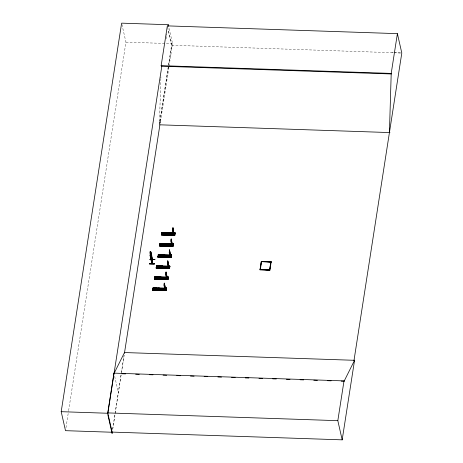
<?xml version="1.0" encoding="UTF-8"?>
<svg xmlns="http://www.w3.org/2000/svg" width="463" height="463" viewBox="0 0 463 463"><rect width="100%" height="100%" fill="white"/><g stroke="black" fill="none" stroke-linecap="round" stroke-linejoin="round"><path stroke-width="0.35" stroke-dasharray="2.31 1.74" d="M159.394 124.084L159.463 121.937M159.486 121.225L160.858 79.063M160.881 78.351L160.927 76.922M112.746 429.253L121.341 373.143M121.445 372.431L124.061 355.387M159.914 121.248L168.399 65.844M168.509 65.138L171.553 45.247L167.907 29.215M65.954 427.812L68.512 411.387M68.622 410.675L125.942 42.133L121.786 23.85M166.084 38.788L166.524 35.975M166.634 35.275L166.854 33.868M159.92 121.248L168.538 65.85M168.648 65.138L171.744 45.252L167.496 26.57M112.602 429.404L124.125 355.312M160.47 121.607L168.92 67.291M169.03 66.574L172.583 43.707L168.752 26.831M125.942 42.133L172.583 43.707M171.744 45.252L401.08 52.99M391.802 52.626L393.232 52.678M393.949 52.707L401.085 52.99M114.662 376.28L118.343 392.474M159.804 121.954L159.48 124.084L159.81 121.954"/><path stroke-width="0.69" d="M169.614 266.624C169.284 265.895 169.406 267.429 169.58 265.988C169.834 268.893 169.279 265.507 169.059 266.584C168.839 268.129 167.305 254.627 167.78 264.315M170.477 255.327L170.679 255.57L169.522 249.927M172.954 227.842L173.972 233.52L174.279 233.178M164.319 283.211L164.162 285.816L165.193 289.745L165.494 288.368L164.596 284.421L165.389 288.362L165.528 288.692L165.986 288.397L166.003 288.75L166.148 288.073L166.246 289.537L166.026 288.38M166.124 288.594L166.009 288.669M168.897 266.399L168.625 267.66L167.756 264.286L168.729 267.66M169.47 266.428L169.62 266.3M170.546 255.292L170.343 256.618L170.644 255.24L169.446 249.951M171.275 255.518L171.183 254.945L171.397 256.409L171.258 255.518M172.832 244.505L173.017 243.903L173.116 245.367L173.11 244.412M172.861 244.406L172.641 244.256M174.759 233.306L174.551 233.531L174.615 232.86L174.835 234.324L174.644 233.497M166.472 288.542L156.581 288.316M167.89 277.696L167.855 277.354M167.866 277.696L167.872 277.32M168.133 277.875L168.063 276.747L166.703 276.712L166.773 277.268M169.933 266.457L163.549 266.318M171.148 255.628L171.154 255.223L171.125 255.628M171.64 255.408C172.248 254.39 168.295 254.685 171.478 254.824M172.282 244.574L171.165 238.908M173.318 244.51L173.376 244.065L162.177 243.741L161.882 245.812M171.866 244.753L166.217 244.62L173.278 244.788L173.37 244.383L163.462 244.105M173.029 227.935L173.903 233.398M175.083 233.381L175.095 233.039L174.765 235.418L161.356 235.088L161.628 232.64L173.683 233.005L173.492 234.417M150.307 253.776L151.343 258.319L151.025 253.886M151.592 256.369L151.615 259.182L151.65 258.053M389.429 132.557L391.212 73.414L397.399 33.643L167.34 25.876L161.153 65.648L161.28 66.203L391.339 73.964M167.155 277.65C167.05 281.122 165.268 274.027 166.038 272.175M149.387 263.881L154.341 263.974L149.387 263.893C149.086 263.082 154.677 263.129 154.347 263.979M165.98 288.721L165.98 288.443M167.728 277.696L167.629 277.349L167.166 277.609M171.102 255.512L171.125 255.356M174.615 233.456L174.175 233.173M153.004 288.611L153.045 288.304M153.004 288.432L166.454 288.652L166.506 288.229L153.05 287.957C156.164 286.175 153.016 293.449 154.399 287.888M155.18 288.235L153.062 288.032L166.506 288.275M154.497 279.235L154.555 278.657M154.532 278.969L167.907 279.386L168.225 277.187L154.769 276.915M154.723 277.545L154.758 276.81L156.141 276.943M154.729 277.349L168.167 277.632M154.816 276.874L168.225 277.233M156.477 265.768L156.205 268.216L156.477 265.768L157.837 265.803L157.565 267.973L157.837 265.803M169.684 267.903L169.661 268.233L156.205 267.938L156.262 267.539L169.718 267.811L159.839 267.568M156.436 266.526L156.477 266.219L169.852 266.833M156.5 266.098L169.852 266.26L169.603 268.268L169.51 267.614L168.15 267.579L168.237 268.233L168.532 266.167L156.5 265.866M170.251 255.084L158.19 254.725L157.924 257.173L157.97 256.843M157.964 256.884L157.987 256.571M173.121 245.818L173.064 246.218L159.648 245.928L159.909 243.683L162.085 243.798M171.97 244.082L171.675 246.154L171.582 245.494L172.948 245.529L173.035 245.928L173.197 243.781L171.837 243.746L173.22 243.619L173.046 246.461L159.642 246.131L159.735 245.454M159.874 244.447L159.914 244.134L173.289 244.551M159.932 244.042L159.966 243.746M174.829 234.816L161.46 234.353L161.367 234.886L174.777 235.175L174.869 234.689L161.413 234.411M161.593 233.404L161.628 232.64M161.593 233.225L173.642 233.311M161.651 232.999L161.685 232.692L175.095 233.063L174.933 232.576L173.573 232.542L173.689 233.039M166.188 290.608L166.281 289.896L152.825 289.618L152.773 290.295L166.182 290.625L152.773 290.295M164.99 287.755L164.805 290.064L166.165 290.093L166.414 288.345L166.327 287.951L164.99 287.755L166.35 287.789L166.188 290.428L152.778 290.098L153.097 287.945M164.695 289.826L166.078 289.699L166.223 290.342L152.744 289.925L153.039 287.853M154.758 276.81L154.486 279.253L167.907 279.363M154.561 278.61L168 278.853L167.895 279.588M168.191 277.499L164.654 277.43M169.626 268.499L156.21 268.013M169.718 267.828L159.799 267.701M169.904 266.277L169.898 266.474M157.929 256.971L171.339 257.301L171.437 256.768L161.552 256.525M158.028 256.438L171.437 256.768M161.68 255.593L171.559 255.831L171.605 255.507L158.143 255.229L171.605 255.524L161.685 255.391M163.456 243.949L173.376 244.082L159.92 243.787M175.002 233.705L175.06 233.109M175.031 233.479L161.628 233.092M167.276 277.372L167.126 277.678L166.084 272.012L165.777 274.767L167.01 278.703M169.412 266.352L169.389 266.601M174.019 233.393L173.88 234.538L172.907 231.159L173.781 234.533L173.978 233.155M173.37 244.412L163.439 244.221M167.751 277.378L167.693 277.678L167.866 277.03L167.965 278.494L167.71 277.696M174.557 233.178L174.62 233.254M150.498 255.831L150.649 257.225L150.851 252.642L151.169 253.197M152.553 259.593L150.666 251.403L151.731 255.686L151.169 259.679M151.465 258.632L151.164 259.737L150.654 257.185M151.742 255.657L151.679 259.639L151.152 254.332L151.204 256.421C150.77 255.877 150.672 257.052 151.216 256.89L151.256 258.996L150.377 254.089L150.539 252.821L150.776 255.825L151.193 254.627M150.255 251.502C150.325 257.856 149.827 249.256 150.417 252.433M150.336 252.271L150.226 253.087L150.157 252.775M150.116 254.719L150.191 255.483L150.533 251.6M150.087 256.074L150.313 255.703L151.812 263.707L152.281 259.332M150.741 252.393L150.788 252.017M149.989 259.297L154.943 259.378L149.96 259.448M151.98 263.349L151.806 262.972M150.197 255.454L151.98 263.713L152.53 259.627L151.8 263.655M172.288 244.545L172.323 244.232M159.648 245.905L159.909 243.683M156.118 276.845L155.846 279.015L154.486 278.981L167.942 279.276C168.208 278.431 165.858 278.124 166.524 279.276L166.703 276.712M160.974 245.789C161.13 240.424 162.299 247.474 159.613 245.755M156.691 288.044L155.308 287.911L155.012 289.983M157.026 276.868L156.754 279.039L157.026 276.868L158.387 276.903L158.114 279.073L158.387 276.903M160.129 265.959L158.745 265.826L158.45 267.898M156.668 287.945L156.372 290.012M160.105 265.86L159.81 267.932M157.877 287.974L157.605 290.145L157.877 287.974L159.237 288.009L158.965 290.179L159.237 288.009M160.979 277.065L159.596 276.932L159.301 279.004M162.698 266.022L161.315 265.889L161.02 267.961M160.956 276.967L160.661 279.039M162.675 265.924L162.38 267.996M165.1 288.246L164.805 290.318L164.718 289.664M165.32 288.455L165.413 288.744M169.846 256.699L171.229 256.571L171.316 256.971M165.193 289.745L165.47 288.414M166.911 278.703L167.16 277.325L166.009 272.036M173.394 235.111L173.301 234.457L174.661 234.486L174.811 235.106L161.332 234.712L165.656 234.741M168.625 267.66L168.821 266.277M171.599 240.905L172.259 244.198L172.062 245.575L171.188 242.201L172.167 245.581L172.363 244.198L172.751 244.256M166.124 289.531L166.026 288.067M168.133 277.302L168.063 276.747M167.843 278.489L167.745 277.024M169.562 267.446L169.464 265.988M169.759 265.866L169.603 268.008M171.229 256.571L171.333 257.503L157.924 257.173M171.281 256.404L171.183 254.945M171.501 254.662L171.379 257.173M159.637 245.853L173.046 246.183L172.948 245.529M172.994 245.367L172.896 243.903M174.661 234.486L173.278 234.614M174.713 234.324L174.615 232.86M161.651 232.779L175.002 233.132L174.933 232.576M112.312 432.095L112.098 433.495L107.821 414.669M341.208 381.159L344.09 381.257L344.009 380.899L113.95 373.137L107.763 412.909L112.156 432.245L65.509 430.671L61.197 411.688L121.624 23.15L168.272 24.724L168.596 26.131M161.819 66.221L107.844 413.262L61.197 411.688M168.057 26.131L168.272 24.724M124.454 353.165L159.909 124.813M160.25 123.036L160.47 121.607M271.179 261.722L269.929 270.161L260.038 269.831L261.294 261.392L271.22 261.884L261.294 261.392M260.038 269.831L261.329 261.549M260.351 269.611L261.531 261.63L270.872 261.942L269.692 269.923L260.316 269.449L269.692 269.923M269.657 269.767L270.872 261.942M112.121 432.089L342.18 439.85L337.822 420.67L344.009 380.899M342.18 439.85L354.56 360.249L354.021 360.231M165.418 288.715L165.413 288.351M154.914 259.546L149.919 259.367M174.829 235.013L166.194 234.932L166.489 232.866M171.559 255.831L161.685 255.547M172.907 228.004L172.936 231.187M171.188 239.047L171.217 242.23M169.475 250.089L169.313 252.688L170.343 256.618M167.756 261.132L167.71 264.223M152.396 259.755L150.203 251.496M151.806 263.331L152.014 263.001L152.084 263.337M166.466 233.607L166.489 234.035M165.812 244.794L165.725 245.101M162.38 266.879L162.067 267.348L161.39 267.18M159.579 277.974L160.03 277.459L160.563 277.667M157.86 289.016L158.051 288.611M158.925 289.161L158.728 288.559M170.974 255.292L170.76 255.287M169.313 266.341L169.238 266.306M165.881 288.426L165.8 288.391M152.501 259.946L151.667 257.22M151.945 263.378L152.246 259.83M152.009 263.655L150.145 255.449M344.09 381.257L354.554 360.307L354.016 360.283L401.803 53.019L397.399 33.643M170.569 255.588L170.465 255.402M172.983 227.865L172.601 229.816L173.012 231.164M169.551 249.951L169.215 252.688L170.448 256.618M167.496 233.867L166.651 234.128M167.444 234.058L167.531 233.63M164.764 244.724L165.598 244.389L165.621 245.193M163.051 255.767L163.896 255.507M164.058 255.952L163.642 256.352L163.109 256.137M161.332 266.81L162.177 266.549M162.345 266.995L161.905 267.313M160.626 278.037L159.903 278.35M157.895 288.895L158.178 288.542M158.907 289.08L158.346 289.485L157.842 289.057M166.454 288.634L159.353 288.588M166.553 233.578L167.045 233.277L167.508 233.601M164.84 244.614L165.713 244.545M163.121 255.657L163.485 255.454M163.908 256.236L164.093 255.715M161.402 266.7L161.911 266.485M158.838 289.19L158.19 289.387M166.657 233.479L167.432 233.502M167.322 234.075L166.917 234.197M165.604 245.112L164.932 245.17M163.763 256.23L163.213 256.213M158.196 288.623L158.919 288.808M171.293 242.207C170.193 241.582 171.362 237.085 171.57 240.251M167.728 260.993L168.694 265.623M164.296 283.078L164.701 284.421M165.297 289.745C164.741 290.255 163.208 281.874 164.55 283.634M151.239 253.909L151.025 258.499L150.764 257.937M174.91 232.739L173.55 232.704L173.642 233.103M161.651 232.976L173.648 233.271M162.999 233.259L173.59 233.52M163.005 233.41L173.59 233.67M174.806 233.688L174.736 232.86M162.993 233.456L173.584 233.711M160.615 244.151L162.027 244.186M160.58 244.279L161.992 244.314M163.404 244.348L164.811 244.389M166.223 244.423L171.871 244.562M161.992 244.47L160.58 244.435L161.986 244.51M164.816 244.539L163.404 244.505L164.811 244.58M171.565 245.656L172.925 245.691M159.694 245.454L171.738 245.708M161.118 245.564L166.761 245.703M168.879 245.755L171.704 245.824M166.761 245.853L161.118 245.714L166.755 245.899M168.879 245.905L171.704 245.975M168.873 245.951L171.698 246.021M171.611 255.159L158.201 254.829L160.331 255.107M161.737 255.188L170.21 255.35M160.273 255.356L158.196 255.177M158.861 255.478L160.273 255.512L158.855 255.524M158.734 256.456L160.14 256.49M158.693 256.589L160.105 256.624M161.518 256.658L167.866 256.815M158.693 256.739L160.105 256.774M161.518 256.809L162.93 256.843M167.866 256.965L164.342 256.878L167.861 257.006M171.374 257.231L157.918 256.896L164.116 257.052L164.411 254.98M157.9 266.179L161.437 266.219M157.889 266.254L168.474 266.532M168.439 266.798L157.848 266.578L168.428 266.844M169.649 266.815L169.58 265.988M157.015 267.498L158.427 267.55M156.974 267.631L158.387 267.666M156.974 267.782L158.387 267.817M159.799 267.851L161.211 267.886M162.623 267.921L169.678 268.094L156.181 267.84M166.68 276.874L168.04 276.909M155.475 277.204L156.899 277.192M158.3 277.273L159.718 277.262M161.124 277.343L162.542 277.331M155.464 277.279L156.876 277.331M158.288 277.349L159.7 277.401M161.112 277.418L167.461 277.574M156.124 277.626L166.721 277.841M167.936 277.858L167.866 277.03M156.002 278.558L167.768 278.819M155.967 278.842L167.259 279.12M155.944 278.963L167.942 279.258M154.497 279.212L167.907 279.542M153.71 288.449L155.128 288.443M156.535 288.518L157.952 288.513M153.704 288.646L155.122 288.64M156.523 288.715L157.947 288.709M159.347 288.79L166.402 288.686M156.401 289.653L166.055 289.861M154.237 289.931L164.834 290.145M166.223 290.359L152.744 289.925M161.153 65.648L391.212 73.414M159.37 124.796L389.973 132.58M270.907 262.104L261.531 261.63M260.003 269.669L269.929 270.161M354.554 360.307L124.495 352.546L114.031 373.491L113.95 373.137M121.966 373.763L125.571 373.884M135.665 374.226L139.27 374.347M149.37 374.683L152.975 374.804M163.074 375.146L166.68 375.267M176.773 375.609L180.379 375.73M190.478 376.072L194.084 376.193M204.177 376.535L207.789 376.656M217.882 376.998L221.488 377.119M231.587 377.461L235.192 377.582M245.286 377.924L248.891 378.045M258.991 378.387L262.596 378.508M272.695 378.844L276.301 378.965M286.394 379.307L290 379.428M300.099 379.77L303.705 379.891M313.798 380.233L317.41 380.355M327.503 380.696L331.109 380.817M107.763 412.909L337.822 420.67M163.613 255.362L164.076 255.68M161.778 267.406L161.321 267.082M165.077 245.297L164.753 244.996M160.458 277.592C158.722 277.233 160.435 279.461 160.661 277.8M159.799 278.379L159.561 278.014M158.08 289.421L157.842 288.935M152.217 259.691L152.275 259.94M163.983 255.507L164.116 255.917M167.49 233.52L167.548 233.832M160.62 277.69L160.678 277.997M173.301 234.457L173.394 234.851M173.017 243.903L173.203 244.736M171.86 243.584L171.675 245.894L171.582 245.494M167.849 232.895L167.531 234.868M171.298 254.945L171.489 255.779M165.279 232.831L164.961 234.805M170.141 254.627L169.956 257.191L169.869 256.537M163.919 232.796L163.601 234.77M166.13 243.937L165.812 245.911M163.011 232.773L162.692 234.747M164.77 243.903L164.452 245.876M163.561 243.874L163.242 245.847M168.399 265.831L168.243 267.979L168.15 267.579M163.051 254.945L162.733 256.919M167.791 278.657L167.884 279.05L166.524 279.021L166.431 278.622M161.847 254.916L161.529 256.89M160.482 254.881L160.169 256.855M159.573 254.858L159.26 256.832M166.148 288.073L166.339 288.9M166.078 289.699L166.165 290.093M149.404 263.684L154.364 263.76L149.404 263.684M151.106 255.304L150.944 256.577L151.106 255.31"/></g></svg>
